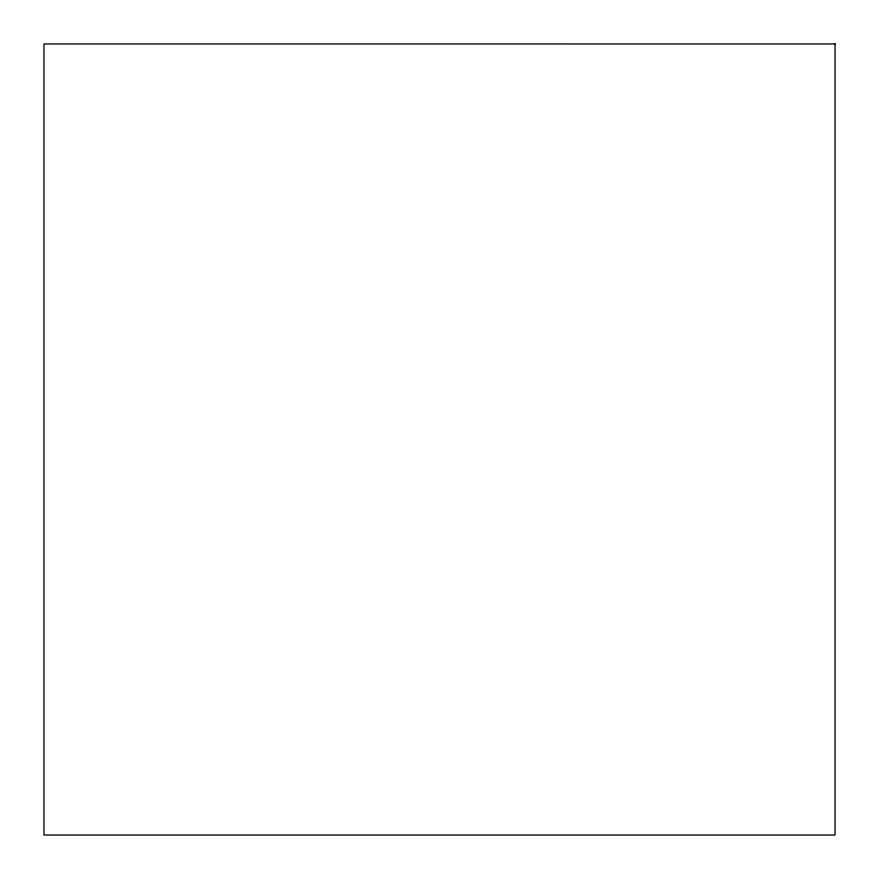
<?xml version="1.0" encoding="UTF-8"?>
<svg xmlns="http://www.w3.org/2000/svg" width="879" height="879" viewBox="0 0 879 879"><rect width="100%" height="100%" fill="white"/><g stroke="black" fill="none" stroke-linecap="round" stroke-linejoin="round"><path stroke-width="1.32" d="M835.039 43.961L43.961 43.95L43.961 835.05L835.039 835.05L835.039 43.961"/></g></svg>
